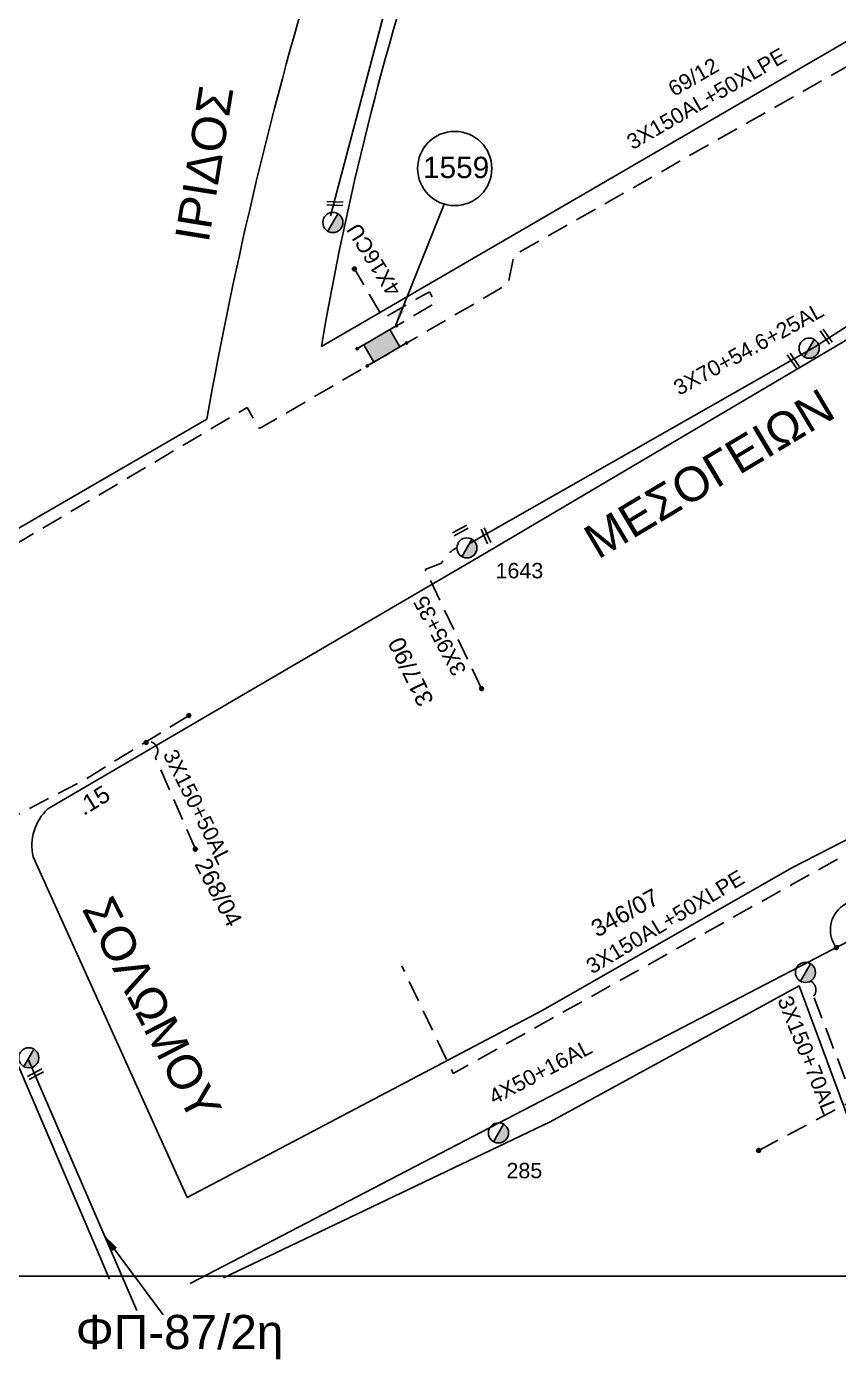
# Model space of a CAD drawing. Header units: millimetres. Extents: x 5010 to 7184, y -101 to 935.
# Drawn here: x 5456.1 to 5551.2, y -99.5 to 56.6 of the extents above; entities that cross this region are included whole.
import ezdxf
from ezdxf.enums import TextEntityAlignment as Align

# ---------------------------------------------------------------- set-up
doc = ezdxf.new("R2010")
doc.units = ezdxf.units.MM
doc.linetypes.add('DASHED', pattern=[19.05, 12.7, -6.35])
for name, color, linetype in [('Link Box 4 Διευθύνσεων', 7, 'Continuous'), ('Γέφυρες Εναερίου Δικτύου', 7, 'Continuous'), ('Γυμνά εναέρια ΧΤ και ΦΟΠ (3Φ)   4x50+16AL', 7, 'Continuous'), ('Επιγραφές - Σχήματα', 7, 'Continuous'), ('Καλώδια ΧΤ   2x6AL', 7, 'DASHED'), ('Καλώδια ΧΤ   3x150+50AL', 7, 'DASHED'), ('Καλώδια ΧΤ   3x150+70AL', 7, 'DASHED'), ('Καλώδια ΧΤ   3x150AL+50XLPE', 7, 'DASHED'), ('Καλώδια ΧΤ   3x95+35CU', 7, 'DASHED'), ('Καλώδια ΧΤ 4Χ16 CU', 7, 'Continuous'), ('Μηχανική τομή', 7, 'Continuous'), ('Στύλος ΦΜ', 7, 'Continuous'), ('Στύλος ΦΜ @ 1', 7, 'Continuous'), ('Συνδέσεις', 7, 'Continuous'), ('Συνεστραμμένα ΧΤ   3x70+54.6+25AL', 7, 'SYN_LINE'), ('Υπόβαθρο ΔΕΗ', 7, 'Continuous'), ('Υπόγεια Καλώδια Δικτύου ΧΤ   .15', 7, 'DASHED')]:
    doc.layers.add(name, color=color, linetype=linetype)
doc.styles.get("Standard").update_dxf_attribs({"font": 'arial.ttf'})
doc.linetypes.add('SYN_LINE', pattern='A,0.5,-0.0001,["/\\/\\/\\/",Standard,S=0.1,R=0,X=0,Y=-0.05],-0.25', length=0.7501)
doc.dimstyles.new('ISO-25', dxfattribs={"dimtxt": 2.5, "dimasz": 2.5, "dimexe": 1.25, "dimexo": 0.625, "dimtad": 1, "dimtxsty": 'Standard', "dimcen": 2.5, "dimaunit": 2, "dimazin": 0, "dimtfac": 1, "dimtmove": 0, "dimatfit": 3, "dimfxl": 1, "dimarcsym": 0})

# ---------------------------------------------------------------- blocks, each defined once
blk = doc.blocks.new('ΥΠΑΡΧΩΝ ΤΣΙΜΕΝΤΕΝΙΟΣ ΣΤΥΛΟΣ')
at = {"layer": 'Στύλος ΦΜ'}
blk.add_hatch(color=256, dxfattribs=at).paths.add_polyline_path([(-1.29, -2.28, 0.574793), (2.62, 0, 0.268822), (1.3, 2.27)])
blk.add_line((-1.29, -2.28), (1.3, 2.27), dxfattribs=at)
blk.add_circle((0, 0), 2.62, dxfattribs=at)
at = {"layer": 'Στύλος ΦΜ', "flags": 4}
for tag, p in [('ΑΡΙΘΜΟΣ', (-4.68, 8.05)), ('ΤΥΠΟΣ', (-4.91, 3.03))]:
    blk.add_attdef(tag, p, '', height=4, dxfattribs=at)
blk = doc.blocks.new('ΜΗΧΑΝΙΚΗ ΤΟΜΗ')
at = {"layer": 'Μηχανική τομή', "ltscale": 40}
for p, q in [((-1.89, 0.78), (1.89, 0.78)), ((1.89, 0), (-1.89, 0))]:
    blk.add_line(p, q, dxfattribs=at)
blk = doc.blocks.new('_ΣΥΝΔΕΣΗ')
at = {"layer": 'Συνδέσεις', "linetype": 'SYN_LINE', "ltscale": 40}
blk.add_hatch(color=256, dxfattribs=at).paths.add_polyline_path([(0.5, -0.01, 1), (-0.5, -0.01, 1)])
at = {"layer": 'Συνδέσεις'}
blk.add_circle((0, -0.01), 0.5, dxfattribs=at)
blk = doc.blocks.new('LINK BOX 4 ΑΝΑΧΩΡΗΣΕΩΝ_')
at = {"layer": 'Link Box 4 Διευθύνσεων', "ltscale": 40}
for points in [[(-5.33, -0.25, 1), (-5.33, 0.25, 1)], [(-3.54, 0), (-3.54, -4.67), (3.54, -4.67), (3.54, 0)], [(5.33, -0.25, 1), (5.33, 0.25, 1)], [(-5.33, -4.92, 1), (-5.33, -4.42, 1)], [(5.33, -4.92, 1), (5.33, -4.42, 1)]]:
    blk.add_hatch(color=256, dxfattribs=at).paths.add_polyline_path(points)
for p, q in [((-3.54, 0), (-5.33, 0)), ((5.33, 0), (3.54, 0)), ((-3.54, -4.67), (-5.33, -4.67)), ((5.33, -4.67), (3.54, -4.67))]:
    blk.add_line(p, q, dxfattribs=at)
blk.add_lwpolyline([(-3.54, -4.67), (-3.54, 0), (3.54, 0), (3.54, -4.67)], close=True, dxfattribs=at)
for centre in [(-5.33, 0), (5.33, 0), (-5.33, -4.67), (5.33, -4.67)]:
    blk.add_circle(centre, 0.252, dxfattribs=at)

msp = doc.modelspace()

# ---------------------------------------------------------------- linework, layer by layer
at = {"layer": 'Γέφυρες Εναερίου Δικτύου', "color": 30, "flags": 128}
msp.add_lwpolyline([(5469.03, -93.78), (5456.26, -64.35)], dxfattribs=at)
at = {"layer": 'Γυμνά εναέρια ΧΤ και ΦΟΠ (3Φ)   4x50+16AL', "color": 27, "ltscale": 20, "flags": 128}
msp.add_lwpolyline([(5574.27, -28.28), (5565.3, -37.17), (5553.48, -49.98), (5475.26, -90.62)], dxfattribs=at)
at = {"layer": 'Επιγραφές - Σχήματα'}
msp.add_lwpolyline([(5045.81, 913.83), (7035.6, 913.83), (7035.6, -89.73), (5045.81, -89.73)], close=True, dxfattribs=at)
at = {"layer": 'Επιγραφές - Σχήματα', "linetype": 'Continuous', "ltscale": 0.2}
msp.add_circle((5506.27, 39.99), 4.35, dxfattribs=at)
msp.add_arc((5553.74, -49.18), 3.45, 43.2, 219.1443, dxfattribs=at)
at = {"layer": 'Καλώδια ΧΤ   2x6AL', "color": 62, "linetype": 'SYN_LINE', "ltscale": 20, "flags": 128}
msp.add_lwpolyline([(5491.7, 34.43), (5501.84, 72.73), (5514.49, 112.99), (5527.1, 154.16), (5534.97, 190.57), (5546.31, 223.38)], dxfattribs=at)
at = {"layer": 'Καλώδια ΧΤ   3x150+50AL', "color": 27, "linetype": 'DASHED', "ltscale": 0.2, "flags": 128}
msp.add_lwpolyline([(5475.89, -39.75), (5471.17, -28.98, 0.760238), (5470.08, -27.17, 0.529413)], format="xyb", dxfattribs=at)
at = {"layer": 'Καλώδια ΧΤ   3x150+70AL', "color": 27, "linetype": 'DASHED', "ltscale": 0.2, "flags": 128}
msp.add_lwpolyline([(5541.89, -75.01), (5552.98, -69.15), (5548.32, -56.95)], dxfattribs=at)
at = {"layer": 'Καλώδια ΧΤ   3x150+70AL', "color": 27, "linetype": 'DASHED', "ltscale": 0.2}
msp.add_arc((5547.47, -56.2), 1.13, 318.2666, 63.6853, dxfattribs=at)
at = {"layer": 'Καλώδια ΧΤ   3x150AL+50XLPE', "color": 151, "linetype": 'DASHED', "ltscale": 0.2, "flags": 128}
msp.add_lwpolyline([(5581.73, -30.8, -0.520201), (5577.75, -31.25, 0.304436), (5575.64, -30.71, -0.17037), (5570.76, -30.71, 0.17037), (5569.4, -30.71), (5506.1, -66), (5500.06, -53.4)], format="xyb", dxfattribs=at)
at = {"layer": 'Καλώδια ΧΤ   3x95+35CU', "color": 1, "linetype": 'DASHED', "ltscale": 0.2, "flags": 128}
msp.add_lwpolyline([(5509.4, -20.91), (5502.81, -6.96), (5504.71, -6.23, -0.162457), (5506.53, -4.42, -0.162457)], format="xyb", dxfattribs=at)
at = {"layer": 'Καλώδια ΧΤ 4Χ16 CU', "color": 7, "linetype": 'DASHED', "ltscale": 0.2, "flags": 128}
msp.add_lwpolyline([(5494.84, 18.89), (5499.44, 21.57), (5504, 24.23), (5503.3, 25.56), (5497.89, 22.46), (5494.56, 28.15)], dxfattribs=at)
at = {"layer": 'Συνεστραμμένα ΧΤ   3x70+54.6+25AL', "color": 1, "linetype": 'SYN_LINE', "ltscale": 20, "flags": 128}
msp.add_lwpolyline([(5560.95, 27.09), (5548.43, 19.06), (5508, -3.94)], dxfattribs=at)
at = {"layer": 'Υπόβαθρο ΔΕΗ', "flags": 128}
for points in [[(5040.17, 368.17), (5077.26, 393.84), (5086.71, 401.51, -0.130124), (5106.03, 408.89), (5247.18, 400.57, -0.110076), (5273.75, 391.2), (5376.01, 324.2), (5456.77, 274.33), (5465.37, 269.29, 0.165982), (5507.7, 259.43), (5544.39, 270.93), (5560.23, 279.87, -0.021018), (5542.41, 218.05, -0.014819), (5520.23, 159, 0.028235), (5505.78, 113.42, -0.000628), (5490.46, 65.87, 0.029886), (5477.22, 10.65), (5369.49, -51.75), (5352.63, -62.64), (5328.15, -79.21), (5310.68, -89.81)], [(5040.17, 368.17), (5077.26, 393.84), (5086.71, 401.51, -0.130124), (5106.03, 408.89), (5247.18, 400.57, -0.110076), (5273.75, 391.2), (5376.01, 324.2), (5456.77, 274.33), (5465.37, 269.29, 0.165982), (5507.7, 259.43), (5544.39, 270.93), (5560.23, 279.87, -0.021018), (5542.41, 218.05, -0.014819), (5520.23, 159, 0.028235), (5505.78, 113.42, -0.000628), (5490.46, 65.87, 0.029886), (5477.22, 10.65), (5369.49, -51.75), (5352.63, -62.64), (5328.15, -79.21), (5310.68, -89.81)], [(5490.64, 19.15), (5597.68, 81.35), (5596.74, 86.68), (5609.26, 150.02), (5614.71, 176.41), (5588.22, 181.19), (5590.28, 190.53), (5616.32, 185.38), (5624.48, 221.04), (5589.61, 226.92), (5583.8, 194.5), (5575.56, 195.75), (5586.36, 256.01), (5592.77, 289.58), (5572.25, 284.95, -0.024804), (5549.35, 206.22, 0.005729), (5529.33, 152.13, 0.038416), (5515.48, 108.33, -0.017722), (5503.41, 70.35, 0.03706), (5490.64, 19.15, 4.343855)], [(5490.64, 19.15), (5597.68, 81.35), (5596.74, 86.68), (5609.26, 150.02), (5614.71, 176.41), (5588.22, 181.19), (5590.28, 190.53), (5616.32, 185.38), (5624.48, 221.04), (5589.61, 226.92), (5583.8, 194.5), (5575.56, 195.75), (5586.36, 256.01), (5592.77, 289.58), (5572.25, 284.95, -0.024804), (5549.35, 206.22, 0.005729), (5529.33, 152.13, 0.038416), (5515.48, 108.33, -0.017722), (5503.41, 70.35, 0.03706), (5490.64, 19.15, 4.343855)], [(5474.92, -80.52), (5456.88, -40.62, -0.276708), (5458.6, -35.02), (5510, -4.98), (5560.93, 25.09), (5580.87, -23.94), (5545.78, -41.93), (5516.58, -58.58), (5474.92, -80.52)], [(5474.92, -80.52), (5456.88, -40.62, -0.276708), (5458.6, -35.02), (5510, -4.98), (5560.93, 25.09), (5580.87, -23.94), (5545.78, -41.93), (5516.58, -58.58), (5474.92, -80.52)]]:
    msp.add_lwpolyline(points, format="xyb", dxfattribs=at)
for points in [[(5397.23, -88.68), (5391.27, -74.96), (5443.12, -45.25), (5447.51, -47.44), (5465.79, -90.09)], [(5397.23, -88.68), (5391.27, -74.96), (5443.12, -45.25), (5447.51, -47.44), (5465.79, -90.09)], [(5479.17, -89.93), (5517.45, -71.67), (5546.63, -55.76), (5557.53, -85.15)], [(5479.17, -89.93), (5517.45, -71.67), (5546.63, -55.76), (5557.53, -85.15)]]:
    msp.add_lwpolyline(points, dxfattribs=at)
at = {"layer": 'Υπόγεια Καλώδια Δικτύου ΧΤ   .15', "color": 30, "linetype": 'DASHED', "ltscale": 0.2, "flags": 128}
msp.add_lwpolyline([(5436.19, -47.22), (5432, -49.41), (5430.69, -46.39), (5445.72, -38.26), (5436.38, -17.19), (5436.38, -17.19), (5435.57, -15.38), (5481.94, 11.99), (5483.38, 9.52), (5512.5, 26.45), (5513.23, 29.84), (5536.73, 43.16), (5562.19, 57.59), (5585.87, 71), (5587.81, 70.08), (5590.56, 71.69)], dxfattribs=at)
at = {"layer": 'Υπόγεια Καλώδια Δικτύου ΧΤ   .15', "color": 27, "linetype": 'DASHED', "ltscale": 0.2, "flags": 128}
msp.add_lwpolyline([(5475.06, -24.11), (5462.74, -31.7), (5446.3, -40.22), (5444.53, -40.35), (5439.6, -42.51)], dxfattribs=at)

# ---------------------------------------------------------------- block references
at = {"layer": 'Link Box 4 Διευθύνσεων', "xscale": 0.5, "yscale": 0.5, "zscale": 0.5, "rotation": 30.26828039201814}
msp.add_blockref('LINK BOX 4 ΑΝΑΧΩΡΗΣΕΩΝ_', (5497.14, 20.23), dxfattribs=at)
at = {"layer": 'Μηχανική τομή'}
for p, xscale, yscale, zscale, rotation in [((5492.22, 35.7), 0.499999999999952, 0.499999999999952, 0.499999999999952, 356.8820840265362), ((5549.65, 20.19), 0.4999999999999499, 0.4999999999999499, 0.4999999999999499, 304.5429957508914), ((5545.78, 17.37), 0.4999999999999499, 0.4999999999999499, 0.4999999999999499, 304.5429957508914), ((5507.02, -2.57), 0.4999999999999852, 0.4999999999999852, 0.4999999999999852, 28.13347519837054), ((5509.74, -3.11), 0.500000000000051, 0.500000000000051, 0.500000000000051, 294.3175626862633), ((5457.23, -66.26), 0.4999999999999852, 0.4999999999999852, 0.4999999999999852, 28.13347519837054)]:
    msp.add_blockref('ΜΗΧΑΝΙΚΗ ΤΟΜΗ', p, dxfattribs=dict(at, xscale=xscale, yscale=yscale, zscale=zscale, rotation=rotation))
at = {"layer": 'Στύλος ΦΜ @ 1', "ltscale": 40, "xscale": 0.4499999999998181, "yscale": 0.4499999999998181, "zscale": 0.4499999999998181}
for p in [(5491.99, 33.67), (5491.99, 33.67), (5547.81, 18.95), (5547.81, 18.95), (5547.37, -54.17)]:
    msp.add_blockref('ΥΠΑΡΧΩΝ ΤΣΙΜΕΝΤΕΝΙΟΣ ΣΤΥΛΟΣ', p, dxfattribs=at)
at = {"layer": 'Στύλος ΦΜ @ 1', "ltscale": 40}
ref = msp.add_blockref('ΥΠΑΡΧΩΝ ΤΣΙΜΕΝΤΕΝΙΟΣ ΣΤΥΛΟΣ', (5507.7, -4.45), dxfattribs=dict(at, xscale=0.4499999999998181, yscale=0.4499999999998181, zscale=0.4499999999998181))
ref.add_attrib('ΤΥΠΟΣ', '1643', (5511.05, -8.01), dxfattribs={"layer": 'Στύλος ΦΜ', "height": 1.8, "flags": 4})
ref = msp.add_blockref('ΥΠΑΡΧΩΝ ΤΣΙΜΕΝΤΕΝΙΟΣ ΣΤΥΛΟΣ', (5507.7, -4.45), dxfattribs=dict(at, xscale=0.4499999999998181, yscale=0.4499999999998181, zscale=0.4499999999998181))
ref.add_attrib('ΤΥΠΟΣ', '1643', (5511.05, -8.01), dxfattribs={"layer": 'Στύλος ΦΜ', "height": 1.8, "flags": 4})
ref = msp.add_blockref('ΥΠΑΡΧΩΝ ΤΣΙΜΕΝΤΕΝΙΟΣ ΣΤΥΛΟΣ', (5456.35, -64.17), dxfattribs=dict(at, xscale=0.4499999999998181, yscale=0.4499999999998181, zscale=0.4499999999998181))
ref.add_attrib('ΤΥΠΟΣ', '1355', (5447.94, -68.15), dxfattribs={"layer": 'Στύλος ΦΜ', "height": 1.8, "flags": 4})
ref = msp.add_blockref('ΥΠΑΡΧΩΝ ΤΣΙΜΕΝΤΕΝΙΟΣ ΣΤΥΛΟΣ', (5511.4, -72.97), dxfattribs=dict(at, xscale=0.4499999999998181, yscale=0.4499999999998181, zscale=0.4499999999998181))
ref.add_attrib('ΤΥΠΟΣ', '285', (5512.33, -78.28), dxfattribs={"layer": 'Στύλος ΦΜ', "height": 1.8, "flags": 4})
at = {"layer": 'Συνδέσεις', "xscale": 0.4500000000000455, "yscale": 0.4500000000000455, "zscale": 0.4500000000000455}
for p in [(5494.51, 28.23), (5509.42, -20.92), (5475.11, -24.07), (5470.09, -27.24), (5475.86, -39.72), (5551, -51.26), (5541.89, -75.01)]:
    msp.add_blockref('_ΣΥΝΔΕΣΗ', p, dxfattribs=at)

# ---------------------------------------------------------------- texts
at = {"layer": 'Γυμνά εναέρια ΧΤ και ΦΟΠ (3Φ)   4x50+16AL'}
msp.add_text('4X50+16AL', height=1.8, rotation=27.9284, dxfattribs=at).set_placement((5516.3, -65.81), align=Align.MIDDLE)
at = {"layer": 'Επιγραφές - Σχήματα', "linetype": 'DASHED', "ltscale": 0.2, "attachment_point": 1}
for s, insert, char_height, width, rotation in [('ΙΡΙΔΟΣ', (5473.46, 31.83), 4, 17.2922, 80.7694), ('ΜΕΣΟΓΕΙΩΝ', (5521, -2.42), 4, 17.2922, 30.8979), ('317/90', (5502.07, -23.24), 2, 17.7581, 115.7365), ('268/04', (5477.49, -40.53), 2, 17.7581, 297.7202), ('ΣΟΛΩΜΟΥ', (5466.07, -44.88), 4, 17.2922, 297.2274), ('346/07', (5521.99, -48.36), 2, 17.7581, 28.8044)]:
    msp.add_mtext(s, dxfattribs=dict(at, insert=insert, char_height=char_height, width=width, rotation=rotation))
at = {"layer": 'Επιγραφές - Σχήματα', "linetype": 'Continuous', "ltscale": 0.2, "insert": (5502.55, 41.37), "char_height": 2.5, "width": 18.8163, "attachment_point": 1}
msp.add_mtext('1559', dxfattribs=at)
at = {"layer": 'Επιγραφές - Σχήματα', "linetype": 'DASHED', "ltscale": 0.2, "insert": (5461.85, -94.29), "char_height": 4, "width": 17.2922, "attachment_point": 1}
msp.add_mtext('ΦΠ-87/2η', dxfattribs=at)
at = {"layer": 'Καλώδια ΧΤ   3x150+50AL', "ltscale": 0.2}
for s, rotation, p in [('4X16CU', 122.0299, (5496.78, 29.28)), ('3X150+50AL', 296.5869, (5476.1, -34.76))]:
    msp.add_text(s, height=1.8, rotation=rotation, dxfattribs=at).set_placement(p, align=Align.MIDDLE)
at = {"layer": 'Καλώδια ΧΤ   3x150+70AL', "ltscale": 0.2}
msp.add_text('3X150+70AL', height=1.8, rotation=291.7856, dxfattribs=at).set_placement((5547.61, -63.83), align=Align.MIDDLE)
at = {"layer": 'Καλώδια ΧΤ   3x150AL+50XLPE', "ltscale": 0.2}
for s, rotation, p in [('3X150AL+50XLPE', 30.0542, (5535.76, 48.18)), ('69/12', 30.0542, (5534.22, 50.75)), ('3X150AL+50XLPE', 30.9397, (5530.93, -48.24))]:
    msp.add_text(s, height=1.8, rotation=rotation, dxfattribs=at).set_placement(p, align=Align.MIDDLE)
at = {"layer": 'Καλώδια ΧΤ   3x95+35CU', "ltscale": 0.2}
msp.add_text('3X95+35', height=1.8, rotation=118.1842, dxfattribs=at).set_placement((5504.51, -14.76), align=Align.MIDDLE)
at = {"layer": 'Συνεστραμμένα ΧΤ   3x70+54.6+25AL', "ltscale": 20}
msp.add_text('3X70+54.6+25AL', height=1.8, rotation=28.8635, dxfattribs=at).set_placement((5540.7, 18.87), align=Align.MIDDLE)
at = {"layer": 'Υπόγεια Καλώδια Δικτύου ΧΤ   .15', "linetype": 'DASHED', "ltscale": 0.2, "insert": (5461.74, -34.16), "char_height": 2, "width": 17.7581, "attachment_point": 1, "rotation": 31.4619}
msp.add_mtext('.15', dxfattribs=at)

# ---------------------------------------------------------------- leaders
at = {"layer": 'Επιγραφές - Σχήματα', "ltscale": 40}
for points in [[(5499.32, 21.56), (5505.03, 35.82)], [(5465.23, -85.01), (5472.1, -94.29)]]:
    msp.add_leader(points, dimstyle='ISO-25', override={"dimasz": 2, "dimtad": 0}, dxfattribs=at)

doc.saveas('drawing.dxf')
